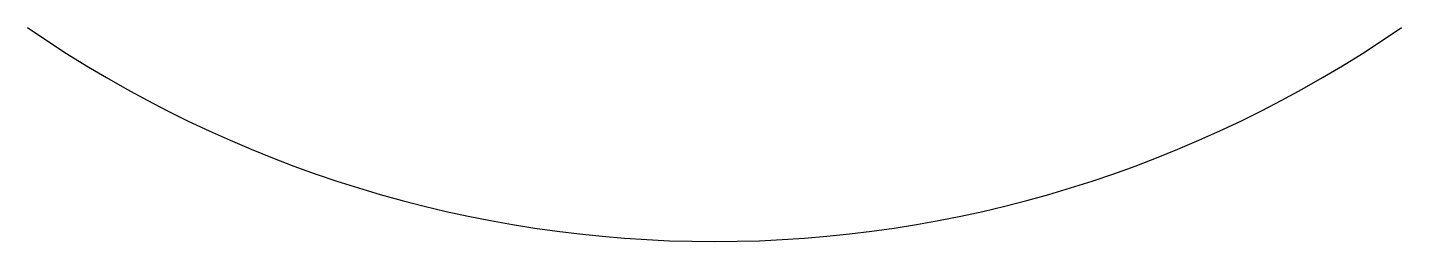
# Model space of a CAD drawing. Header units: millimetres. Extents: x 2270 to 2461, y 2463 to 2493.
import ezdxf

# ---------------------------------------------------------------- set-up
doc = ezdxf.new("R2010")
doc.units = ezdxf.units.MM

msp = doc.modelspace()

# ---------------------------------------------------------------- linework, layer by layer
msp.add_arc((2365.12, 2631.36), 168, 235.3478, 304.6522)

doc.saveas('drawing.dxf')
